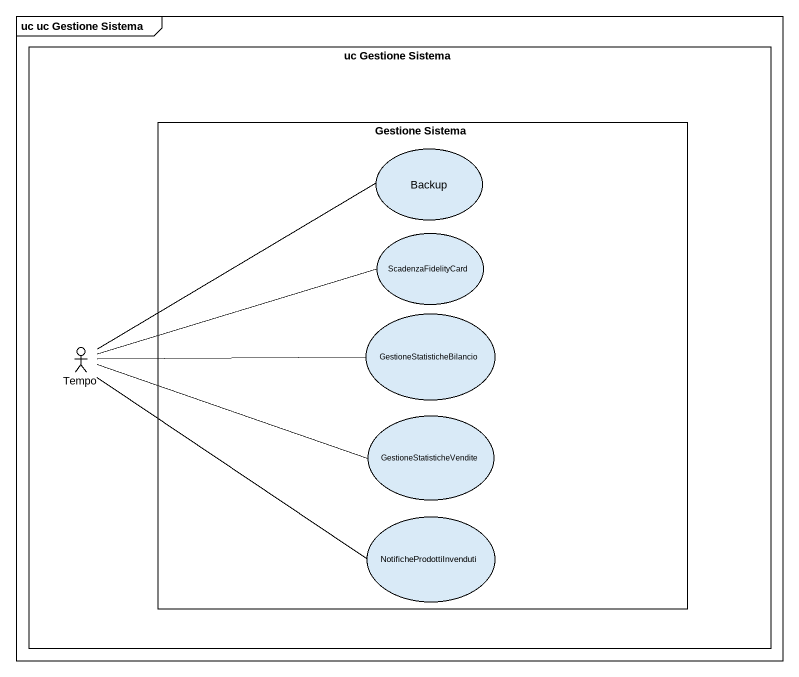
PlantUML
@startuml
mainframe uc uc Gestione Sistema
rectangle "uc Gestione Sistema" as uc_Gestione_Sistema {
  rectangle "Gestione Sistema" as Gestione_Sistema {
    usecase Backup
    usecase ScadenzaFidelityCard
    usecase GestioneStatisticheBilancio
    usecase GestioneStatisticheVendite
    usecase NotificheProdottiInvenduti
  }
  actor Tempo
}
Backup -left- Tempo
ScadenzaFidelityCard -left- Tempo
GestioneStatisticheBilancio -left- Tempo
GestioneStatisticheVendite -left- Tempo
NotificheProdottiInvenduti -left- Tempo
@enduml
